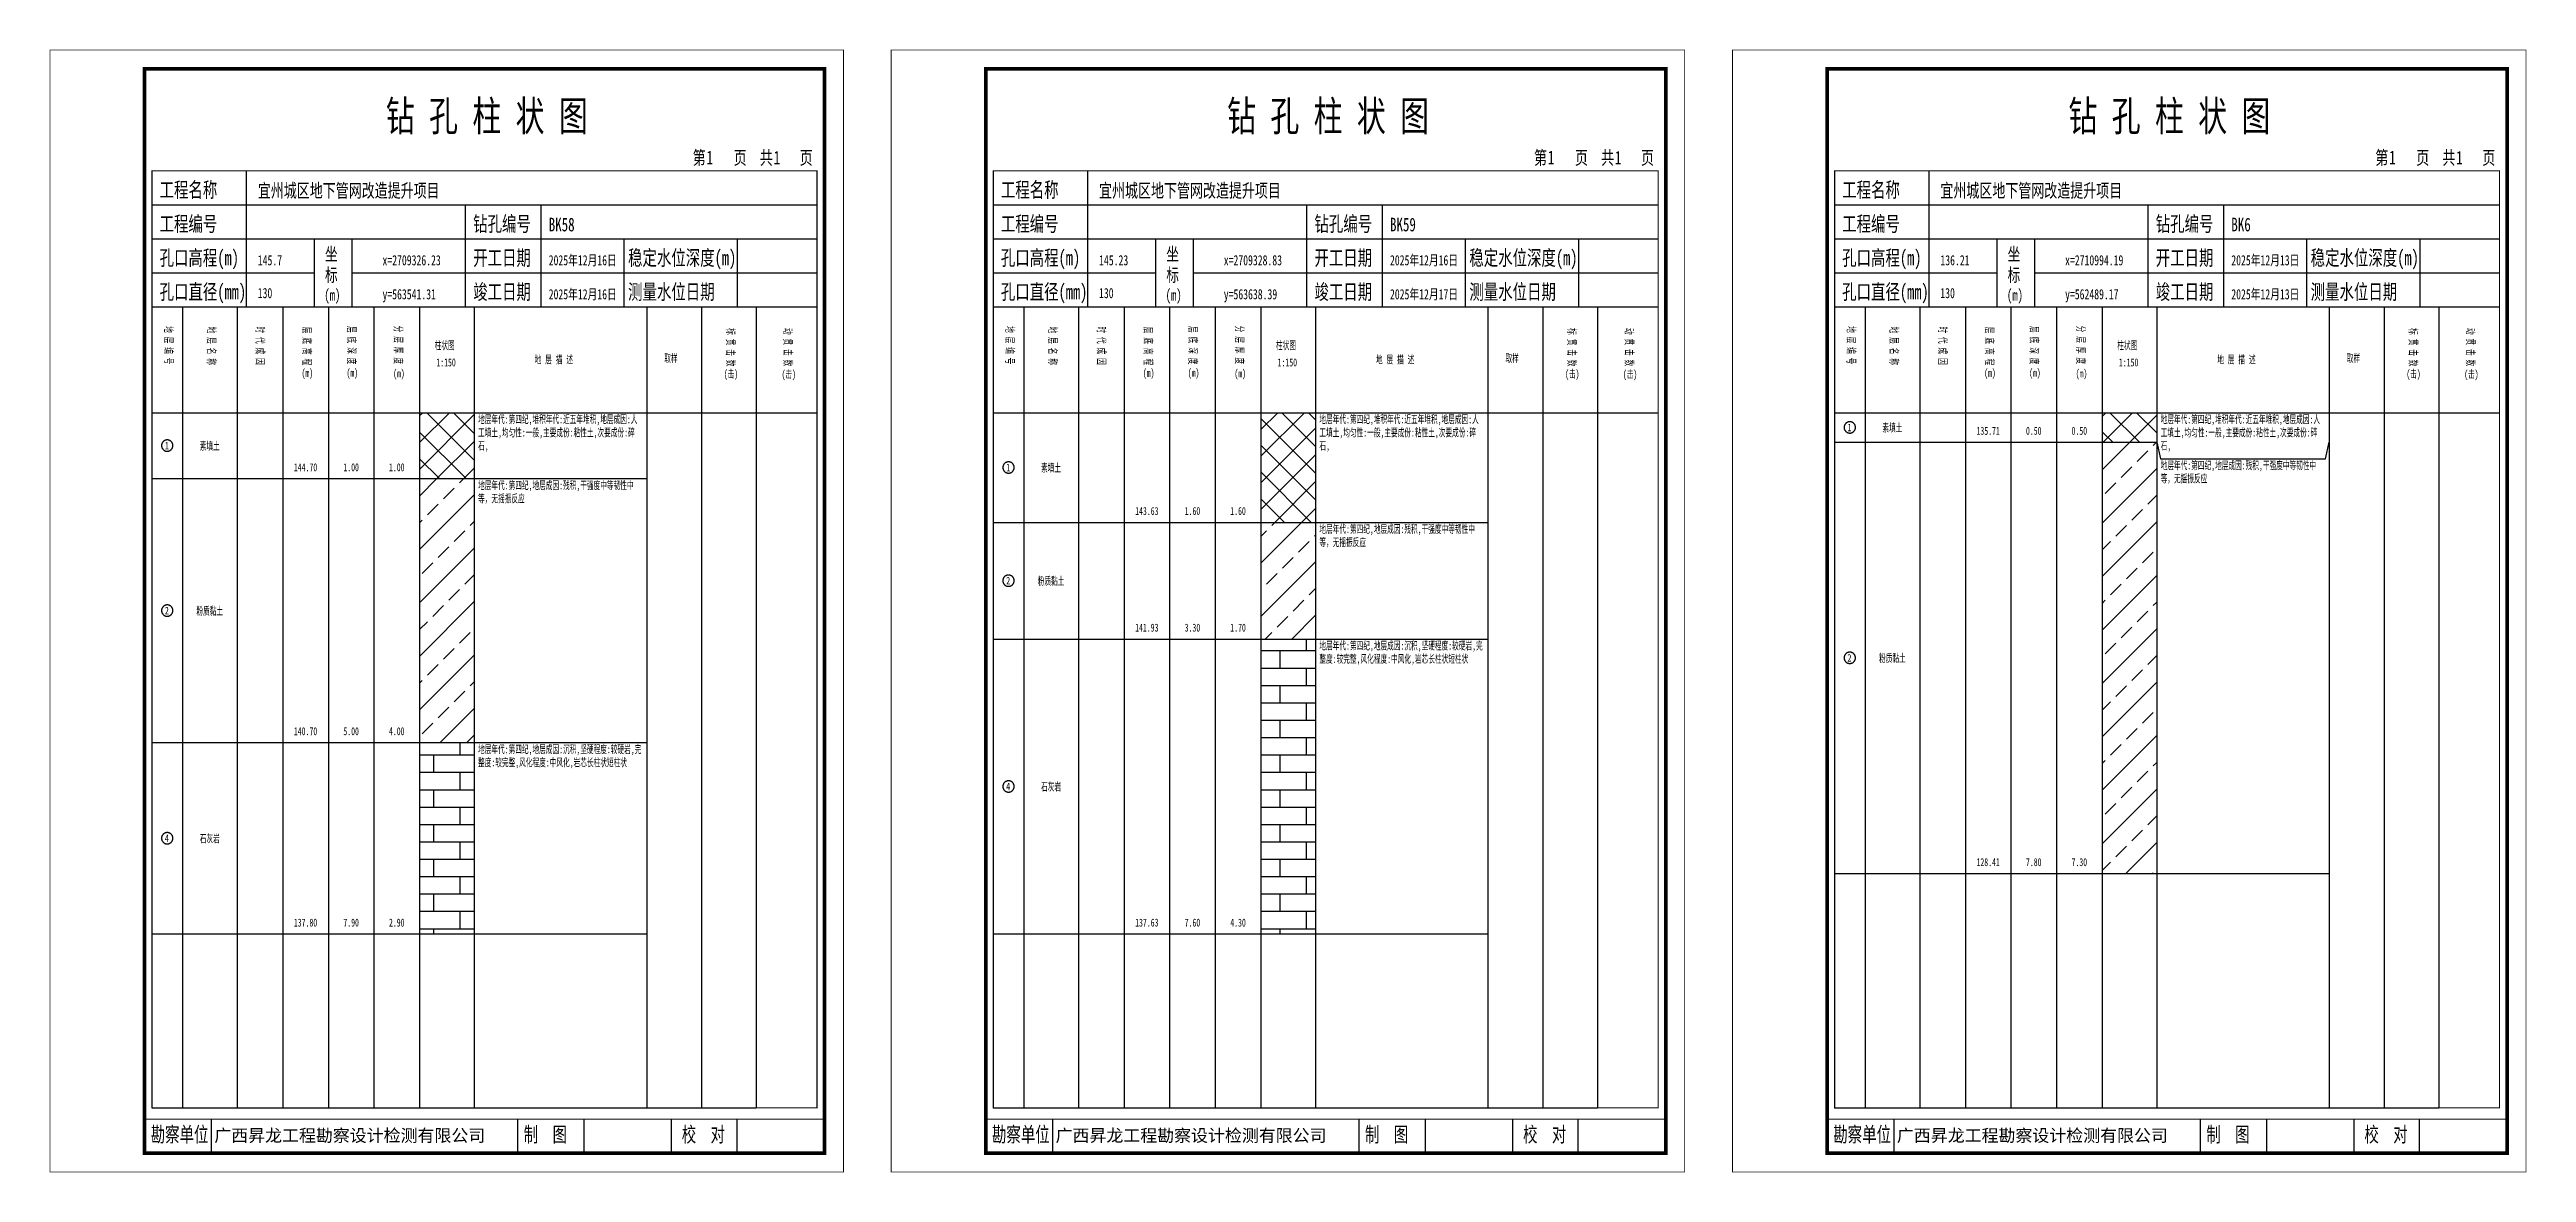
# Model space of a CAD drawing. Header units: millimetres. Extents: x 0 to 2711117, y 0 to 567555.
# Drawn here: x 16033 to 16689, y 0 to 297 of the extents above; entities that cross this region are included whole.
import ezdxf
from ezdxf.enums import TextEntityAlignment as Align

# ---------------------------------------------------------------- set-up
doc = ezdxf.new("R2010")
doc.units = ezdxf.units.MM
doc.layers.add('GICAD_POU_TEXTS', color=7, linetype='Continuous')
doc.layers.add('勘察点图例', color=7, linetype='Continuous')
doc.styles.add('HEAD_FONT', font='simfang.ttf', dxfattribs={"width": 0.6})
doc.styles.add('HEAD_FONT2', font='simfang.ttf', dxfattribs={"width": 0.6})
doc.styles.add('HT', font='simhei.ttf')
doc.styles.add('LZ_FONT', font='simfang.ttf', dxfattribs={"width": 0.7, "height": 8})
doc.styles.add('成果图图块', font='simfang.ttf', dxfattribs={"height": 2.5})
doc.styles.add('成果图表体', font='simfang.ttf', dxfattribs={"width": 0.6, "height": 2.1})
pattern_1 = [(45, (0, 0), (-3.5355339, 3.5355339), []), (135, (0, 0), (-3.5355339, -3.5355339), [])]
pattern_2 = [(45, (0, 0), (-7.071068, 7.071068), []), (45, (7.071, 0), (-7.071068, 7.071068), [4, -2])]
pattern_3 = [(0, (0, 0), (0, 4.6), []), (90, (0, 0), (-7, 4.6), [4.6, -4.6])]

# ---------------------------------------------------------------- blocks, each defined once
blk = doc.blocks.new('BK58')
for p, q in [((52, 229), (52, 265)), ((27, 256), (203, 256)), ((110, 229), (110, 256)), ((130, 229), (130, 256)), ((27, 247), (203, 247)), ((70, 229), (70, 247)), ((80, 229), (80, 247)), ((152, 229), (152, 247)), ((182, 229), (182, 247)), ((27, 238), (70, 238)), ((80, 238), (203, 238)), ((27, 229), (35.05, 229)), ((35.05, 229), (35.05, 17)), ((35.05, 229), (49.53, 229)), ((49.53, 229), (49.53, 17)), ((49.53, 229), (61.6, 229)), ((61.6, 229), (61.6, 17)), ((61.6, 229), (73.68, 229)), ((73.68, 229), (73.68, 17)), ((73.68, 229), (85.75, 229)), ((85.75, 229), (85.75, 17)), ((85.75, 229), (97.82, 229)), ((97.82, 229), (97.82, 17)), ((97.82, 229), (112.3, 229)), ((112.3, 229), (112.3, 17)), ((112.3, 229), (157.93, 229)), ((157.93, 229), (157.93, 17)), ((157.93, 229), (172.42, 229)), ((172.42, 229), (172.42, 17)), ((172.42, 229), (186.9, 229)), ((186.9, 229), (186.9, 17)), ((186.9, 229), (203, 229)), ((27, 201), (203, 201)), ((27, 17), (35.05, 17)), ((35.05, 17), (49.53, 17)), ((42.74, 4.95), (42.74, 13.95)), ((42.74, 4.95), (42.74, 13.95)), ((49.53, 17), (61.6, 17)), ((61.6, 17), (73.68, 17)), ((73.68, 17), (85.75, 17)), ((85.75, 17), (97.82, 17)), ((97.82, 17), (112.3, 17)), ((112.3, 17), (157.93, 17)), ((123.83, 4.95), (123.83, 13.95)), ((141.38, 4.95), (141.38, 13.95)), ((157.93, 17), (172.42, 17)), ((164.48, 4.95), (164.48, 13.95)), ((172.42, 17), (186.9, 17)), ((181.84, 4.95), (181.84, 13.95)), ((181.84, 4.95), (181.84, 13.95))]:
    blk.add_line(p, q)
for points, const_width in [([(0, 0), (210, 0), (210, 297), (0, 297)], 0.25), ([(25, 5), (205, 5), (205, 292), (25, 292)], 1), ([(27, 265), (203, 265), (203, 17), (27, 17)], 0.3)]:
    blk.add_lwpolyline(points, close=True, dxfattribs=dict(const_width=const_width))
at = {"const_width": 0.3}
for points in [[(27, 229), (203, 229)], [(25, 14), (205, 14)]]:
    blk.add_lwpolyline(points, dxfattribs=at)
at = {"style": 'LZ_FONT', "width": 0.7}
for s, height, p in [('钻 孔 柱 状 图', 8, (88.9, 275.54)), ('第', 3.6, (170.12, 266.7)), ('1', 3.6, (173.78, 266.75)), ('页', 3.6, (180.96, 266.7)), ('共', 3.6, (187.88, 266.7)), ('1', 3.6, (191.54, 266.7)), ('页', 3.6, (198.44, 266.7)), ('工程名称', 4, (29, 258)), ('宜州城区地下管网改造提升项目', 3.6, (55, 258)), ('工程编号', 4, (29, 249)), ('钻孔编号', 4, (112, 249)), ('BK58', 3.6, (132, 249)), ('孔口高程(m)', 4, (29, 240)), ('145.7', 2.7, (55, 240)), ('坐', 3.5, (72.79, 241.24)), ('x=2709326.23', 2.7, (88, 240)), ('开工日期', 4, (112, 240)), ('2025年12月16日', 2.7, (132, 240)), ('稳定水位深度(m)', 4, (153, 240)), ('标', 3.5, (72.79, 235.7)), ('孔口直径(mm)', 4, (29, 231)), ('130', 2.7, (54.98, 231.31)), ('(m) ', 3, (72.59, 230.65)), ('y=563541.31', 2.7, (88, 231)), ('竣工日期', 4, (112, 231)), ('2025年12月16日', 2.7, (132, 231)), ('测量水位日期', 4, (153, 231)), ('勘察单位', 4, (26.65, 7.95)), ('制  图', 4, (125.4, 7.95)), ('校  对', 4, (167.22, 7.95))]:
    blk.add_text(s, height=height, dxfattribs=at).set_placement(p)
at = {"style": 'HT'}
blk.add_text('广西昇龙工程勘察设计检测有限公司', height=3.2865, dxfattribs=at).set_placement((43.48, 8.02))
at = {"char_height": 2.1, "width": 22.806, "attachment_point": 1, "rotation": 270, "style": 'HEAD_FONT'}
for s, insert in [('地 层 编 号', (32.46, 223.92)), ('地 层 名 称', (43.79, 223.76)), ('时 代 成 因', (56.67, 223.83)), ('层 底 高 程', (69.07, 223.71)), ('层 底 深 度', (80.9, 223.91)), ('分 层 厚 度', (93.26, 224.01)), ('标 贯 击 数', (181.21, 223.37)), ('动 贯 击 数', (196.38, 223.43))]:
    blk.add_mtext(s, dxfattribs=dict(at, insert=insert))
at = {"char_height": 2.1, "attachment_point": 1}
for s, insert, width, style in [('柱状图', (101.82, 219.87), 7.855, 'HEAD_FONT2'), ('地 层 描 述', (128.29, 216.11), 22.0781, 'HEAD_FONT2'), ('取样', (162.58, 216.44), 7.855, 'HEAD_FONT2'), ('(m)', (66.58, 212.56), 4.7944, 'HEAD_FONT'), ('(m)', (78.47, 212.61), 4.7944, 'HEAD_FONT'), ('(m)', (90.81, 212.43), 4.7944, 'HEAD_FONT'), ('1:150', (102.26, 215.36), 6.9223, 'HEAD_FONT2'), ('(击)', (178.33, 212.31), 7.855, 'HEAD_FONT2'), ('(击)', (193.64, 212.22), 7.855, 'HEAD_FONT2')]:
    blk.add_mtext(s, dxfattribs=dict(at, insert=insert, width=width, style=style))
blk = doc.blocks.new('BK58_0')
at = {"color": 7}
blk.add_polyline3d([(-1.5, 0.02, 0), (-1.5, -0.06, 0), (-1.49, -0.13, 0), (-1.48, -0.2, 0), (-1.47, -0.28, 0), (-1.46, -0.35, 0), (-1.44, -0.42, 0), (-1.41, -0.49, 0), (-1.39, -0.56, 0), (-1.36, -0.63, 0), (-1.32, -0.69, 0), (-1.29, -0.76, 0), (-1.25, -0.82, 0), (-1.2, -0.88, 0), (-1.16, -0.94, 0), (-1.11, -0.99, 0), (-1.06, -1.04, 0), (-1.01, -1.1, 0), (-0.95, -1.14, 0), (-0.89, -1.19, 0), (-0.83, -1.23, 0), (-0.77, -1.27, 0), (-0.71, -1.31, 0), (-0.64, -1.34, 0), (-0.57, -1.37, 0), (-0.51, -1.4, 0), (-0.44, -1.42, 0), (-0.36, -1.44, 0), (-0.29, -1.46, 0), (-0.22, -1.47, 0), (-0.15, -1.48, 0), (-0.07, -1.48, 0), (0, -1.48, 0), (0.07, -1.48, 0), (0.15, -1.48, 0), (0.22, -1.47, 0), (0.29, -1.46, 0), (0.36, -1.44, 0), (0.44, -1.42, 0), (0.51, -1.4, 0), (0.57, -1.37, 0), (0.64, -1.34, 0), (0.71, -1.31, 0), (0.77, -1.27, 0), (0.83, -1.23, 0), (0.89, -1.19, 0), (0.95, -1.14, 0), (1.01, -1.1, 0), (1.06, -1.04, 0), (1.11, -0.99, 0), (1.16, -0.94, 0), (1.2, -0.88, 0), (1.25, -0.82, 0), (1.29, -0.76, 0), (1.32, -0.69, 0), (1.36, -0.63, 0), (1.39, -0.56, 0), (1.41, -0.49, 0), (1.44, -0.42, 0), (1.46, -0.35, 0), (1.47, -0.28, 0), (1.48, -0.2, 0), (1.49, -0.13, 0), (1.5, -0.06, 0), (1.5, 0.02, 0), (1.5, 0.09, 0), (1.49, 0.16, 0), (1.48, 0.24, 0), (1.47, 0.31, 0), (1.46, 0.38, 0), (1.44, 0.45, 0), (1.41, 0.52, 0), (1.39, 0.59, 0), (1.36, 0.66, 0), (1.32, 0.72, 0), (1.29, 0.79, 0), (1.25, 0.85, 0), (1.2, 0.91, 0), (1.16, 0.97, 0), (1.11, 1.02, 0), (1.06, 1.08, 0), (1.01, 1.13, 0), (0.95, 1.18, 0), (0.89, 1.22, 0), (0.83, 1.26, 0), (0.77, 1.3, 0), (0.71, 1.34, 0), (0.64, 1.37, 0), (0.57, 1.4, 0), (0.51, 1.43, 0), (0.44, 1.45, 0), (0.36, 1.47, 0), (0.29, 1.49, 0), (0.22, 1.5, 0), (0.15, 1.51, 0), (0.07, 1.51, 0), (0, 1.52, 0), (-0.07, 1.51, 0), (-0.15, 1.51, 0), (-0.22, 1.5, 0), (-0.29, 1.49, 0), (-0.36, 1.47, 0), (-0.44, 1.45, 0), (-0.51, 1.43, 0), (-0.57, 1.4, 0), (-0.64, 1.37, 0), (-0.71, 1.34, 0), (-0.77, 1.3, 0), (-0.83, 1.26, 0), (-0.89, 1.22, 0), (-0.95, 1.18, 0), (-1.01, 1.13, 0), (-1.06, 1.08, 0), (-1.11, 1.02, 0), (-1.16, 0.97, 0), (-1.2, 0.91, 0), (-1.25, 0.85, 0), (-1.29, 0.79, 0), (-1.32, 0.72, 0), (-1.36, 0.66, 0), (-1.39, 0.59, 0), (-1.41, 0.52, 0), (-1.44, 0.45, 0), (-1.46, 0.38, 0), (-1.47, 0.31, 0), (-1.48, 0.24, 0), (-1.49, 0.16, 0), (-1.5, 0.09, 0), (-1.5, 0.02, 0)], dxfattribs=at)
at = {"layer": 'GICAD_POU_TEXTS', "color": 7, "style": '成果图图块', "width": 0.7}
blk.add_text('1', height=2, dxfattribs=at).set_placement((-0.09, -0.99), align=Align.CENTER)
blk = doc.blocks.new('BK58_1')
at = {"color": 7}
blk.add_polyline3d([(-1.5, 0.02, 0), (-1.5, -0.06, 0), (-1.49, -0.13, 0), (-1.48, -0.2, 0), (-1.47, -0.28, 0), (-1.46, -0.35, 0), (-1.44, -0.42, 0), (-1.41, -0.49, 0), (-1.39, -0.56, 0), (-1.36, -0.63, 0), (-1.32, -0.69, 0), (-1.29, -0.76, 0), (-1.25, -0.82, 0), (-1.2, -0.88, 0), (-1.16, -0.94, 0), (-1.11, -0.99, 0), (-1.06, -1.04, 0), (-1.01, -1.1, 0), (-0.95, -1.14, 0), (-0.89, -1.19, 0), (-0.83, -1.23, 0), (-0.77, -1.27, 0), (-0.71, -1.31, 0), (-0.64, -1.34, 0), (-0.57, -1.37, 0), (-0.51, -1.4, 0), (-0.44, -1.42, 0), (-0.36, -1.44, 0), (-0.29, -1.46, 0), (-0.22, -1.47, 0), (-0.15, -1.48, 0), (-0.07, -1.48, 0), (0, -1.48, 0), (0.07, -1.48, 0), (0.15, -1.48, 0), (0.22, -1.47, 0), (0.29, -1.46, 0), (0.36, -1.44, 0), (0.44, -1.42, 0), (0.51, -1.4, 0), (0.57, -1.37, 0), (0.64, -1.34, 0), (0.71, -1.31, 0), (0.77, -1.27, 0), (0.83, -1.23, 0), (0.89, -1.19, 0), (0.95, -1.14, 0), (1.01, -1.1, 0), (1.06, -1.04, 0), (1.11, -0.99, 0), (1.16, -0.94, 0), (1.2, -0.88, 0), (1.25, -0.82, 0), (1.29, -0.76, 0), (1.32, -0.69, 0), (1.36, -0.63, 0), (1.39, -0.56, 0), (1.41, -0.49, 0), (1.44, -0.42, 0), (1.46, -0.35, 0), (1.47, -0.28, 0), (1.48, -0.2, 0), (1.49, -0.13, 0), (1.5, -0.06, 0), (1.5, 0.02, 0), (1.5, 0.09, 0), (1.49, 0.16, 0), (1.48, 0.24, 0), (1.47, 0.31, 0), (1.46, 0.38, 0), (1.44, 0.45, 0), (1.41, 0.52, 0), (1.39, 0.59, 0), (1.36, 0.66, 0), (1.32, 0.72, 0), (1.29, 0.79, 0), (1.25, 0.85, 0), (1.2, 0.91, 0), (1.16, 0.97, 0), (1.11, 1.02, 0), (1.06, 1.08, 0), (1.01, 1.13, 0), (0.95, 1.18, 0), (0.89, 1.22, 0), (0.83, 1.26, 0), (0.77, 1.3, 0), (0.71, 1.34, 0), (0.64, 1.37, 0), (0.57, 1.4, 0), (0.51, 1.43, 0), (0.44, 1.45, 0), (0.36, 1.47, 0), (0.29, 1.49, 0), (0.22, 1.5, 0), (0.15, 1.51, 0), (0.07, 1.51, 0), (0, 1.52, 0), (-0.07, 1.51, 0), (-0.15, 1.51, 0), (-0.22, 1.5, 0), (-0.29, 1.49, 0), (-0.36, 1.47, 0), (-0.44, 1.45, 0), (-0.51, 1.43, 0), (-0.57, 1.4, 0), (-0.64, 1.37, 0), (-0.71, 1.34, 0), (-0.77, 1.3, 0), (-0.83, 1.26, 0), (-0.89, 1.22, 0), (-0.95, 1.18, 0), (-1.01, 1.13, 0), (-1.06, 1.08, 0), (-1.11, 1.02, 0), (-1.16, 0.97, 0), (-1.2, 0.91, 0), (-1.25, 0.85, 0), (-1.29, 0.79, 0), (-1.32, 0.72, 0), (-1.36, 0.66, 0), (-1.39, 0.59, 0), (-1.41, 0.52, 0), (-1.44, 0.45, 0), (-1.46, 0.38, 0), (-1.47, 0.31, 0), (-1.48, 0.24, 0), (-1.49, 0.16, 0), (-1.5, 0.09, 0), (-1.5, 0.02, 0)], dxfattribs=at)
at = {"layer": 'GICAD_POU_TEXTS', "color": 7, "style": '成果图图块', "width": 0.7}
blk.add_text('2', height=2, dxfattribs=at).set_placement((-0.09, -0.99), align=Align.CENTER)
blk = doc.blocks.new('BK58_2')
at = {"color": 7}
blk.add_polyline3d([(-1.5, 0.02, 0), (-1.5, -0.06, 0), (-1.49, -0.13, 0), (-1.48, -0.2, 0), (-1.47, -0.28, 0), (-1.46, -0.35, 0), (-1.44, -0.42, 0), (-1.41, -0.49, 0), (-1.39, -0.56, 0), (-1.36, -0.63, 0), (-1.32, -0.69, 0), (-1.29, -0.76, 0), (-1.25, -0.82, 0), (-1.2, -0.88, 0), (-1.16, -0.94, 0), (-1.11, -0.99, 0), (-1.06, -1.04, 0), (-1.01, -1.1, 0), (-0.95, -1.14, 0), (-0.89, -1.19, 0), (-0.83, -1.23, 0), (-0.77, -1.27, 0), (-0.71, -1.31, 0), (-0.64, -1.34, 0), (-0.57, -1.37, 0), (-0.51, -1.4, 0), (-0.44, -1.42, 0), (-0.36, -1.44, 0), (-0.29, -1.46, 0), (-0.22, -1.47, 0), (-0.15, -1.48, 0), (-0.07, -1.48, 0), (0, -1.48, 0), (0.07, -1.48, 0), (0.15, -1.48, 0), (0.22, -1.47, 0), (0.29, -1.46, 0), (0.36, -1.44, 0), (0.44, -1.42, 0), (0.51, -1.4, 0), (0.57, -1.37, 0), (0.64, -1.34, 0), (0.71, -1.31, 0), (0.77, -1.27, 0), (0.83, -1.23, 0), (0.89, -1.19, 0), (0.95, -1.14, 0), (1.01, -1.1, 0), (1.06, -1.04, 0), (1.11, -0.99, 0), (1.16, -0.94, 0), (1.2, -0.88, 0), (1.25, -0.82, 0), (1.29, -0.76, 0), (1.32, -0.69, 0), (1.36, -0.63, 0), (1.39, -0.56, 0), (1.41, -0.49, 0), (1.44, -0.42, 0), (1.46, -0.35, 0), (1.47, -0.28, 0), (1.48, -0.2, 0), (1.49, -0.13, 0), (1.5, -0.06, 0), (1.5, 0.02, 0), (1.5, 0.09, 0), (1.49, 0.16, 0), (1.48, 0.24, 0), (1.47, 0.31, 0), (1.46, 0.38, 0), (1.44, 0.45, 0), (1.41, 0.52, 0), (1.39, 0.59, 0), (1.36, 0.66, 0), (1.32, 0.72, 0), (1.29, 0.79, 0), (1.25, 0.85, 0), (1.2, 0.91, 0), (1.16, 0.97, 0), (1.11, 1.02, 0), (1.06, 1.08, 0), (1.01, 1.13, 0), (0.95, 1.18, 0), (0.89, 1.22, 0), (0.83, 1.26, 0), (0.77, 1.3, 0), (0.71, 1.34, 0), (0.64, 1.37, 0), (0.57, 1.4, 0), (0.51, 1.43, 0), (0.44, 1.45, 0), (0.36, 1.47, 0), (0.29, 1.49, 0), (0.22, 1.5, 0), (0.15, 1.51, 0), (0.07, 1.51, 0), (0, 1.52, 0), (-0.07, 1.51, 0), (-0.15, 1.51, 0), (-0.22, 1.5, 0), (-0.29, 1.49, 0), (-0.36, 1.47, 0), (-0.44, 1.45, 0), (-0.51, 1.43, 0), (-0.57, 1.4, 0), (-0.64, 1.37, 0), (-0.71, 1.34, 0), (-0.77, 1.3, 0), (-0.83, 1.26, 0), (-0.89, 1.22, 0), (-0.95, 1.18, 0), (-1.01, 1.13, 0), (-1.06, 1.08, 0), (-1.11, 1.02, 0), (-1.16, 0.97, 0), (-1.2, 0.91, 0), (-1.25, 0.85, 0), (-1.29, 0.79, 0), (-1.32, 0.72, 0), (-1.36, 0.66, 0), (-1.39, 0.59, 0), (-1.41, 0.52, 0), (-1.44, 0.45, 0), (-1.46, 0.38, 0), (-1.47, 0.31, 0), (-1.48, 0.24, 0), (-1.49, 0.16, 0), (-1.5, 0.09, 0), (-1.5, 0.02, 0)], dxfattribs=at)
at = {"layer": 'GICAD_POU_TEXTS', "color": 7, "style": '成果图图块', "width": 0.7}
blk.add_text('4', height=2, dxfattribs=at).set_placement((-0.09, -0.99), align=Align.CENTER)
blk = doc.blocks.new('BK59')
for p, q in [((52, 229), (52, 265)), ((27, 256), (203, 256)), ((110, 229), (110, 256)), ((130, 229), (130, 256)), ((27, 247), (203, 247)), ((70, 229), (70, 247)), ((80, 229), (80, 247)), ((152, 229), (152, 247)), ((182, 229), (182, 247)), ((27, 238), (70, 238)), ((80, 238), (203, 238)), ((27, 229), (35.05, 229)), ((35.05, 229), (35.05, 17)), ((35.05, 229), (49.53, 229)), ((49.53, 229), (49.53, 17)), ((49.53, 229), (61.6, 229)), ((61.6, 229), (61.6, 17)), ((61.6, 229), (73.68, 229)), ((73.68, 229), (73.68, 17)), ((73.68, 229), (85.75, 229)), ((85.75, 229), (85.75, 17)), ((85.75, 229), (97.82, 229)), ((97.82, 229), (97.82, 17)), ((97.82, 229), (112.3, 229)), ((112.3, 229), (112.3, 17)), ((112.3, 229), (157.93, 229)), ((157.93, 229), (157.93, 17)), ((157.93, 229), (172.42, 229)), ((172.42, 229), (172.42, 17)), ((172.42, 229), (186.9, 229)), ((186.9, 229), (186.9, 17)), ((186.9, 229), (203, 229)), ((27, 201), (203, 201)), ((27, 17), (35.05, 17)), ((35.05, 17), (49.53, 17)), ((42.74, 4.95), (42.74, 13.95)), ((42.74, 4.95), (42.74, 13.95)), ((49.53, 17), (61.6, 17)), ((61.6, 17), (73.68, 17)), ((73.68, 17), (85.75, 17)), ((85.75, 17), (97.82, 17)), ((97.82, 17), (112.3, 17)), ((112.3, 17), (157.93, 17)), ((123.83, 4.95), (123.83, 13.95)), ((141.38, 4.95), (141.38, 13.95)), ((157.93, 17), (172.42, 17)), ((164.48, 4.95), (164.48, 13.95)), ((172.42, 17), (186.9, 17)), ((181.84, 4.95), (181.84, 13.95)), ((181.84, 4.95), (181.84, 13.95))]:
    blk.add_line(p, q)
for points, const_width in [([(0, 0), (210, 0), (210, 297), (0, 297)], 0.25), ([(25, 5), (205, 5), (205, 292), (25, 292)], 1), ([(27, 265), (203, 265), (203, 17), (27, 17)], 0.3)]:
    blk.add_lwpolyline(points, close=True, dxfattribs=dict(const_width=const_width))
at = {"const_width": 0.3}
for points in [[(27, 229), (203, 229)], [(25, 14), (205, 14)]]:
    blk.add_lwpolyline(points, dxfattribs=at)
at = {"style": 'LZ_FONT', "width": 0.7}
for s, height, p in [('钻 孔 柱 状 图', 8, (88.9, 275.54)), ('第', 3.6, (170.12, 266.7)), ('1', 3.6, (173.78, 266.75)), ('页', 3.6, (180.96, 266.7)), ('共', 3.6, (187.88, 266.7)), ('1', 3.6, (191.54, 266.7)), ('页', 3.6, (198.44, 266.7)), ('工程名称', 4, (29, 258)), ('宜州城区地下管网改造提升项目', 3.6, (55, 258)), ('工程编号', 4, (29, 249)), ('钻孔编号', 4, (112, 249)), ('BK59', 3.6, (132, 249)), ('孔口高程(m)', 4, (29, 240)), ('145.23', 2.7, (55, 240)), ('坐', 3.5, (72.79, 241.24)), ('x=2709328.83', 2.7, (88, 240)), ('开工日期', 4, (112, 240)), ('2025年12月16日', 2.7, (132, 240)), ('稳定水位深度(m)', 4, (153, 240)), ('标', 3.5, (72.79, 235.7)), ('孔口直径(mm)', 4, (29, 231)), ('130', 2.7, (54.98, 231.31)), ('(m) ', 3, (72.59, 230.65)), ('y=563638.39', 2.7, (88, 231)), ('竣工日期', 4, (112, 231)), ('2025年12月17日', 2.7, (132, 231)), ('测量水位日期', 4, (153, 231)), ('勘察单位', 4, (26.65, 7.95)), ('制  图', 4, (125.4, 7.95)), ('校  对', 4, (167.22, 7.95))]:
    blk.add_text(s, height=height, dxfattribs=at).set_placement(p)
at = {"style": 'HT'}
blk.add_text('广西昇龙工程勘察设计检测有限公司', height=3.2865, dxfattribs=at).set_placement((43.48, 8.02))
at = {"char_height": 2.1, "width": 22.806, "attachment_point": 1, "rotation": 270, "style": 'HEAD_FONT'}
for s, insert in [('地 层 编 号', (32.46, 223.92)), ('地 层 名 称', (43.79, 223.76)), ('时 代 成 因', (56.67, 223.83)), ('层 底 高 程', (69.07, 223.71)), ('层 底 深 度', (80.9, 223.91)), ('分 层 厚 度', (93.26, 224.01)), ('标 贯 击 数', (181.21, 223.37)), ('动 贯 击 数', (196.38, 223.43))]:
    blk.add_mtext(s, dxfattribs=dict(at, insert=insert))
at = {"char_height": 2.1, "attachment_point": 1}
for s, insert, width, style in [('柱状图', (101.82, 219.87), 7.855, 'HEAD_FONT2'), ('地 层 描 述', (128.29, 216.11), 22.0781, 'HEAD_FONT2'), ('取样', (162.58, 216.44), 7.855, 'HEAD_FONT2'), ('(m)', (66.58, 212.56), 4.7944, 'HEAD_FONT'), ('(m)', (78.47, 212.61), 4.7944, 'HEAD_FONT'), ('(m)', (90.81, 212.43), 4.7944, 'HEAD_FONT'), ('1:150', (102.26, 215.36), 6.9223, 'HEAD_FONT2'), ('(击)', (178.33, 212.31), 7.855, 'HEAD_FONT2'), ('(击)', (193.64, 212.22), 7.855, 'HEAD_FONT2')]:
    blk.add_mtext(s, dxfattribs=dict(at, insert=insert, width=width, style=style))
blk = doc.blocks.new('BK59_0')
at = {"color": 7}
blk.add_polyline3d([(-1.5, 0.02, 0), (-1.5, -0.06, 0), (-1.49, -0.13, 0), (-1.48, -0.2, 0), (-1.47, -0.28, 0), (-1.46, -0.35, 0), (-1.44, -0.42, 0), (-1.41, -0.49, 0), (-1.39, -0.56, 0), (-1.36, -0.63, 0), (-1.32, -0.69, 0), (-1.29, -0.76, 0), (-1.25, -0.82, 0), (-1.2, -0.88, 0), (-1.16, -0.94, 0), (-1.11, -0.99, 0), (-1.06, -1.04, 0), (-1.01, -1.1, 0), (-0.95, -1.14, 0), (-0.89, -1.19, 0), (-0.83, -1.23, 0), (-0.77, -1.27, 0), (-0.71, -1.31, 0), (-0.64, -1.34, 0), (-0.57, -1.37, 0), (-0.51, -1.4, 0), (-0.44, -1.42, 0), (-0.36, -1.44, 0), (-0.29, -1.46, 0), (-0.22, -1.47, 0), (-0.15, -1.48, 0), (-0.07, -1.48, 0), (0, -1.48, 0), (0.07, -1.48, 0), (0.15, -1.48, 0), (0.22, -1.47, 0), (0.29, -1.46, 0), (0.36, -1.44, 0), (0.44, -1.42, 0), (0.51, -1.4, 0), (0.57, -1.37, 0), (0.64, -1.34, 0), (0.71, -1.31, 0), (0.77, -1.27, 0), (0.83, -1.23, 0), (0.89, -1.19, 0), (0.95, -1.14, 0), (1.01, -1.1, 0), (1.06, -1.04, 0), (1.11, -0.99, 0), (1.16, -0.94, 0), (1.2, -0.88, 0), (1.25, -0.82, 0), (1.29, -0.76, 0), (1.32, -0.69, 0), (1.36, -0.63, 0), (1.39, -0.56, 0), (1.41, -0.49, 0), (1.44, -0.42, 0), (1.46, -0.35, 0), (1.47, -0.28, 0), (1.48, -0.2, 0), (1.49, -0.13, 0), (1.5, -0.06, 0), (1.5, 0.02, 0), (1.5, 0.09, 0), (1.49, 0.16, 0), (1.48, 0.24, 0), (1.47, 0.31, 0), (1.46, 0.38, 0), (1.44, 0.45, 0), (1.41, 0.52, 0), (1.39, 0.59, 0), (1.36, 0.66, 0), (1.32, 0.72, 0), (1.29, 0.79, 0), (1.25, 0.85, 0), (1.2, 0.91, 0), (1.16, 0.97, 0), (1.11, 1.02, 0), (1.06, 1.08, 0), (1.01, 1.13, 0), (0.95, 1.18, 0), (0.89, 1.22, 0), (0.83, 1.26, 0), (0.77, 1.3, 0), (0.71, 1.34, 0), (0.64, 1.37, 0), (0.57, 1.4, 0), (0.51, 1.43, 0), (0.44, 1.45, 0), (0.36, 1.47, 0), (0.29, 1.49, 0), (0.22, 1.5, 0), (0.15, 1.51, 0), (0.07, 1.51, 0), (0, 1.52, 0), (-0.07, 1.51, 0), (-0.15, 1.51, 0), (-0.22, 1.5, 0), (-0.29, 1.49, 0), (-0.36, 1.47, 0), (-0.44, 1.45, 0), (-0.51, 1.43, 0), (-0.57, 1.4, 0), (-0.64, 1.37, 0), (-0.71, 1.34, 0), (-0.77, 1.3, 0), (-0.83, 1.26, 0), (-0.89, 1.22, 0), (-0.95, 1.18, 0), (-1.01, 1.13, 0), (-1.06, 1.08, 0), (-1.11, 1.02, 0), (-1.16, 0.97, 0), (-1.2, 0.91, 0), (-1.25, 0.85, 0), (-1.29, 0.79, 0), (-1.32, 0.72, 0), (-1.36, 0.66, 0), (-1.39, 0.59, 0), (-1.41, 0.52, 0), (-1.44, 0.45, 0), (-1.46, 0.38, 0), (-1.47, 0.31, 0), (-1.48, 0.24, 0), (-1.49, 0.16, 0), (-1.5, 0.09, 0), (-1.5, 0.02, 0)], dxfattribs=at)
at = {"layer": 'GICAD_POU_TEXTS', "color": 7, "style": '成果图图块', "width": 0.7}
blk.add_text('1', height=2, dxfattribs=at).set_placement((-0.09, -0.99), align=Align.CENTER)
blk = doc.blocks.new('BK59_1')
at = {"color": 7}
blk.add_polyline3d([(-1.5, 0.02, 0), (-1.5, -0.06, 0), (-1.49, -0.13, 0), (-1.48, -0.2, 0), (-1.47, -0.28, 0), (-1.46, -0.35, 0), (-1.44, -0.42, 0), (-1.41, -0.49, 0), (-1.39, -0.56, 0), (-1.36, -0.63, 0), (-1.32, -0.69, 0), (-1.29, -0.76, 0), (-1.25, -0.82, 0), (-1.2, -0.88, 0), (-1.16, -0.94, 0), (-1.11, -0.99, 0), (-1.06, -1.04, 0), (-1.01, -1.1, 0), (-0.95, -1.14, 0), (-0.89, -1.19, 0), (-0.83, -1.23, 0), (-0.77, -1.27, 0), (-0.71, -1.31, 0), (-0.64, -1.34, 0), (-0.57, -1.37, 0), (-0.51, -1.4, 0), (-0.44, -1.42, 0), (-0.36, -1.44, 0), (-0.29, -1.46, 0), (-0.22, -1.47, 0), (-0.15, -1.48, 0), (-0.07, -1.48, 0), (0, -1.48, 0), (0.07, -1.48, 0), (0.15, -1.48, 0), (0.22, -1.47, 0), (0.29, -1.46, 0), (0.36, -1.44, 0), (0.44, -1.42, 0), (0.51, -1.4, 0), (0.57, -1.37, 0), (0.64, -1.34, 0), (0.71, -1.31, 0), (0.77, -1.27, 0), (0.83, -1.23, 0), (0.89, -1.19, 0), (0.95, -1.14, 0), (1.01, -1.1, 0), (1.06, -1.04, 0), (1.11, -0.99, 0), (1.16, -0.94, 0), (1.2, -0.88, 0), (1.25, -0.82, 0), (1.29, -0.76, 0), (1.32, -0.69, 0), (1.36, -0.63, 0), (1.39, -0.56, 0), (1.41, -0.49, 0), (1.44, -0.42, 0), (1.46, -0.35, 0), (1.47, -0.28, 0), (1.48, -0.2, 0), (1.49, -0.13, 0), (1.5, -0.06, 0), (1.5, 0.02, 0), (1.5, 0.09, 0), (1.49, 0.16, 0), (1.48, 0.24, 0), (1.47, 0.31, 0), (1.46, 0.38, 0), (1.44, 0.45, 0), (1.41, 0.52, 0), (1.39, 0.59, 0), (1.36, 0.66, 0), (1.32, 0.72, 0), (1.29, 0.79, 0), (1.25, 0.85, 0), (1.2, 0.91, 0), (1.16, 0.97, 0), (1.11, 1.02, 0), (1.06, 1.08, 0), (1.01, 1.13, 0), (0.95, 1.18, 0), (0.89, 1.22, 0), (0.83, 1.26, 0), (0.77, 1.3, 0), (0.71, 1.34, 0), (0.64, 1.37, 0), (0.57, 1.4, 0), (0.51, 1.43, 0), (0.44, 1.45, 0), (0.36, 1.47, 0), (0.29, 1.49, 0), (0.22, 1.5, 0), (0.15, 1.51, 0), (0.07, 1.51, 0), (0, 1.52, 0), (-0.07, 1.51, 0), (-0.15, 1.51, 0), (-0.22, 1.5, 0), (-0.29, 1.49, 0), (-0.36, 1.47, 0), (-0.44, 1.45, 0), (-0.51, 1.43, 0), (-0.57, 1.4, 0), (-0.64, 1.37, 0), (-0.71, 1.34, 0), (-0.77, 1.3, 0), (-0.83, 1.26, 0), (-0.89, 1.22, 0), (-0.95, 1.18, 0), (-1.01, 1.13, 0), (-1.06, 1.08, 0), (-1.11, 1.02, 0), (-1.16, 0.97, 0), (-1.2, 0.91, 0), (-1.25, 0.85, 0), (-1.29, 0.79, 0), (-1.32, 0.72, 0), (-1.36, 0.66, 0), (-1.39, 0.59, 0), (-1.41, 0.52, 0), (-1.44, 0.45, 0), (-1.46, 0.38, 0), (-1.47, 0.31, 0), (-1.48, 0.24, 0), (-1.49, 0.16, 0), (-1.5, 0.09, 0), (-1.5, 0.02, 0)], dxfattribs=at)
at = {"layer": 'GICAD_POU_TEXTS', "color": 7, "style": '成果图图块', "width": 0.7}
blk.add_text('2', height=2, dxfattribs=at).set_placement((-0.09, -0.99), align=Align.CENTER)
blk = doc.blocks.new('BK59_2')
at = {"color": 7}
blk.add_polyline3d([(-1.5, 0.02, 0), (-1.5, -0.06, 0), (-1.49, -0.13, 0), (-1.48, -0.2, 0), (-1.47, -0.28, 0), (-1.46, -0.35, 0), (-1.44, -0.42, 0), (-1.41, -0.49, 0), (-1.39, -0.56, 0), (-1.36, -0.63, 0), (-1.32, -0.69, 0), (-1.29, -0.76, 0), (-1.25, -0.82, 0), (-1.2, -0.88, 0), (-1.16, -0.94, 0), (-1.11, -0.99, 0), (-1.06, -1.04, 0), (-1.01, -1.1, 0), (-0.95, -1.14, 0), (-0.89, -1.19, 0), (-0.83, -1.23, 0), (-0.77, -1.27, 0), (-0.71, -1.31, 0), (-0.64, -1.34, 0), (-0.57, -1.37, 0), (-0.51, -1.4, 0), (-0.44, -1.42, 0), (-0.36, -1.44, 0), (-0.29, -1.46, 0), (-0.22, -1.47, 0), (-0.15, -1.48, 0), (-0.07, -1.48, 0), (0, -1.48, 0), (0.07, -1.48, 0), (0.15, -1.48, 0), (0.22, -1.47, 0), (0.29, -1.46, 0), (0.36, -1.44, 0), (0.44, -1.42, 0), (0.51, -1.4, 0), (0.57, -1.37, 0), (0.64, -1.34, 0), (0.71, -1.31, 0), (0.77, -1.27, 0), (0.83, -1.23, 0), (0.89, -1.19, 0), (0.95, -1.14, 0), (1.01, -1.1, 0), (1.06, -1.04, 0), (1.11, -0.99, 0), (1.16, -0.94, 0), (1.2, -0.88, 0), (1.25, -0.82, 0), (1.29, -0.76, 0), (1.32, -0.69, 0), (1.36, -0.63, 0), (1.39, -0.56, 0), (1.41, -0.49, 0), (1.44, -0.42, 0), (1.46, -0.35, 0), (1.47, -0.28, 0), (1.48, -0.2, 0), (1.49, -0.13, 0), (1.5, -0.06, 0), (1.5, 0.02, 0), (1.5, 0.09, 0), (1.49, 0.16, 0), (1.48, 0.24, 0), (1.47, 0.31, 0), (1.46, 0.38, 0), (1.44, 0.45, 0), (1.41, 0.52, 0), (1.39, 0.59, 0), (1.36, 0.66, 0), (1.32, 0.72, 0), (1.29, 0.79, 0), (1.25, 0.85, 0), (1.2, 0.91, 0), (1.16, 0.97, 0), (1.11, 1.02, 0), (1.06, 1.08, 0), (1.01, 1.13, 0), (0.95, 1.18, 0), (0.89, 1.22, 0), (0.83, 1.26, 0), (0.77, 1.3, 0), (0.71, 1.34, 0), (0.64, 1.37, 0), (0.57, 1.4, 0), (0.51, 1.43, 0), (0.44, 1.45, 0), (0.36, 1.47, 0), (0.29, 1.49, 0), (0.22, 1.5, 0), (0.15, 1.51, 0), (0.07, 1.51, 0), (0, 1.52, 0), (-0.07, 1.51, 0), (-0.15, 1.51, 0), (-0.22, 1.5, 0), (-0.29, 1.49, 0), (-0.36, 1.47, 0), (-0.44, 1.45, 0), (-0.51, 1.43, 0), (-0.57, 1.4, 0), (-0.64, 1.37, 0), (-0.71, 1.34, 0), (-0.77, 1.3, 0), (-0.83, 1.26, 0), (-0.89, 1.22, 0), (-0.95, 1.18, 0), (-1.01, 1.13, 0), (-1.06, 1.08, 0), (-1.11, 1.02, 0), (-1.16, 0.97, 0), (-1.2, 0.91, 0), (-1.25, 0.85, 0), (-1.29, 0.79, 0), (-1.32, 0.72, 0), (-1.36, 0.66, 0), (-1.39, 0.59, 0), (-1.41, 0.52, 0), (-1.44, 0.45, 0), (-1.46, 0.38, 0), (-1.47, 0.31, 0), (-1.48, 0.24, 0), (-1.49, 0.16, 0), (-1.5, 0.09, 0), (-1.5, 0.02, 0)], dxfattribs=at)
at = {"layer": 'GICAD_POU_TEXTS', "color": 7, "style": '成果图图块', "width": 0.7}
blk.add_text('4', height=2, dxfattribs=at).set_placement((-0.09, -0.99), align=Align.CENTER)
blk = doc.blocks.new('BK6')
for p, q in [((52, 229), (52, 265)), ((27, 256), (203, 256)), ((110, 229), (110, 256)), ((130, 229), (130, 256)), ((27, 247), (203, 247)), ((70, 229), (70, 247)), ((80, 229), (80, 247)), ((152, 229), (152, 247)), ((182, 229), (182, 247)), ((27, 238), (70, 238)), ((80, 238), (203, 238)), ((27, 229), (35.05, 229)), ((35.05, 229), (35.05, 17)), ((35.05, 229), (49.53, 229)), ((49.53, 229), (49.53, 17)), ((49.53, 229), (61.6, 229)), ((61.6, 229), (61.6, 17)), ((61.6, 229), (73.68, 229)), ((73.68, 229), (73.68, 17)), ((73.68, 229), (85.75, 229)), ((85.75, 229), (85.75, 17)), ((85.75, 229), (97.82, 229)), ((97.82, 229), (97.82, 17)), ((97.82, 229), (112.3, 229)), ((112.3, 229), (112.3, 17)), ((112.3, 229), (157.93, 229)), ((157.93, 229), (157.93, 17)), ((157.93, 229), (172.42, 229)), ((172.42, 229), (172.42, 17)), ((172.42, 229), (186.9, 229)), ((186.9, 229), (186.9, 17)), ((186.9, 229), (203, 229)), ((27, 201), (203, 201)), ((27, 17), (35.05, 17)), ((35.05, 17), (49.53, 17)), ((42.74, 4.95), (42.74, 13.95)), ((42.74, 4.95), (42.74, 13.95)), ((49.53, 17), (61.6, 17)), ((61.6, 17), (73.68, 17)), ((73.68, 17), (85.75, 17)), ((85.75, 17), (97.82, 17)), ((97.82, 17), (112.3, 17)), ((112.3, 17), (157.93, 17)), ((123.83, 4.95), (123.83, 13.95)), ((141.38, 4.95), (141.38, 13.95)), ((157.93, 17), (172.42, 17)), ((164.48, 4.95), (164.48, 13.95)), ((172.42, 17), (186.9, 17)), ((181.84, 4.95), (181.84, 13.95)), ((181.84, 4.95), (181.84, 13.95))]:
    blk.add_line(p, q)
for points, const_width in [([(0, 0), (210, 0), (210, 297), (0, 297)], 0.25), ([(25, 5), (205, 5), (205, 292), (25, 292)], 1), ([(27, 265), (203, 265), (203, 17), (27, 17)], 0.3)]:
    blk.add_lwpolyline(points, close=True, dxfattribs=dict(const_width=const_width))
at = {"const_width": 0.3}
for points in [[(27, 229), (203, 229)], [(25, 14), (205, 14)]]:
    blk.add_lwpolyline(points, dxfattribs=at)
at = {"style": 'LZ_FONT', "width": 0.7}
for s, height, p in [('钻 孔 柱 状 图', 8, (88.9, 275.54)), ('第', 3.6, (170.12, 266.7)), ('1', 3.6, (173.78, 266.75)), ('页', 3.6, (180.96, 266.7)), ('共', 3.6, (187.88, 266.7)), ('1', 3.6, (191.54, 266.7)), ('页', 3.6, (198.44, 266.7)), ('工程名称', 4, (29, 258)), ('宜州城区地下管网改造提升项目', 3.6, (55, 258)), ('工程编号', 4, (29, 249)), ('钻孔编号', 4, (112, 249)), ('BK6', 3.6, (132, 249)), ('孔口高程(m)', 4, (29, 240)), ('136.21', 2.7, (55, 240)), ('坐', 3.5, (72.79, 241.24)), ('x=2710994.19', 2.7, (88, 240)), ('开工日期', 4, (112, 240)), ('2025年12月13日', 2.7, (132, 240)), ('稳定水位深度(m)', 4, (153, 240)), ('标', 3.5, (72.79, 235.7)), ('孔口直径(mm)', 4, (29, 231)), ('130', 2.7, (54.98, 231.31)), ('(m) ', 3, (72.59, 230.65)), ('y=562489.17', 2.7, (88, 231)), ('竣工日期', 4, (112, 231)), ('2025年12月13日', 2.7, (132, 231)), ('测量水位日期', 4, (153, 231)), ('勘察单位', 4, (26.65, 7.95)), ('制  图', 4, (125.4, 7.95)), ('校  对', 4, (167.22, 7.95))]:
    blk.add_text(s, height=height, dxfattribs=at).set_placement(p)
at = {"style": 'HT'}
blk.add_text('广西昇龙工程勘察设计检测有限公司', height=3.2865, dxfattribs=at).set_placement((43.48, 8.02))
at = {"char_height": 2.1, "width": 22.806, "attachment_point": 1, "rotation": 270, "style": 'HEAD_FONT'}
for s, insert in [('地 层 编 号', (32.46, 223.92)), ('地 层 名 称', (43.79, 223.76)), ('时 代 成 因', (56.67, 223.83)), ('层 底 高 程', (69.07, 223.71)), ('层 底 深 度', (80.9, 223.91)), ('分 层 厚 度', (93.26, 224.01)), ('标 贯 击 数', (181.21, 223.37)), ('动 贯 击 数', (196.38, 223.43))]:
    blk.add_mtext(s, dxfattribs=dict(at, insert=insert))
at = {"char_height": 2.1, "attachment_point": 1}
for s, insert, width, style in [('柱状图', (101.82, 219.87), 7.855, 'HEAD_FONT2'), ('地 层 描 述', (128.29, 216.11), 22.0781, 'HEAD_FONT2'), ('取样', (162.58, 216.44), 7.855, 'HEAD_FONT2'), ('(m)', (66.58, 212.56), 4.7944, 'HEAD_FONT'), ('(m)', (78.47, 212.61), 4.7944, 'HEAD_FONT'), ('(m)', (90.81, 212.43), 4.7944, 'HEAD_FONT'), ('1:150', (102.26, 215.36), 6.9223, 'HEAD_FONT2'), ('(击)', (178.33, 212.31), 7.855, 'HEAD_FONT2'), ('(击)', (193.64, 212.22), 7.855, 'HEAD_FONT2')]:
    blk.add_mtext(s, dxfattribs=dict(at, insert=insert, width=width, style=style))
blk = doc.blocks.new('BK6_0')
at = {"color": 7}
blk.add_polyline3d([(-1.5, 0.02, 0), (-1.5, -0.06, 0), (-1.49, -0.13, 0), (-1.48, -0.2, 0), (-1.47, -0.28, 0), (-1.46, -0.35, 0), (-1.44, -0.42, 0), (-1.41, -0.49, 0), (-1.39, -0.56, 0), (-1.36, -0.63, 0), (-1.32, -0.69, 0), (-1.29, -0.76, 0), (-1.25, -0.82, 0), (-1.2, -0.88, 0), (-1.16, -0.94, 0), (-1.11, -0.99, 0), (-1.06, -1.04, 0), (-1.01, -1.1, 0), (-0.95, -1.14, 0), (-0.89, -1.19, 0), (-0.83, -1.23, 0), (-0.77, -1.27, 0), (-0.71, -1.31, 0), (-0.64, -1.34, 0), (-0.57, -1.37, 0), (-0.51, -1.4, 0), (-0.44, -1.42, 0), (-0.36, -1.44, 0), (-0.29, -1.46, 0), (-0.22, -1.47, 0), (-0.15, -1.48, 0), (-0.07, -1.48, 0), (0, -1.48, 0), (0.07, -1.48, 0), (0.15, -1.48, 0), (0.22, -1.47, 0), (0.29, -1.46, 0), (0.36, -1.44, 0), (0.44, -1.42, 0), (0.51, -1.4, 0), (0.57, -1.37, 0), (0.64, -1.34, 0), (0.71, -1.31, 0), (0.77, -1.27, 0), (0.83, -1.23, 0), (0.89, -1.19, 0), (0.95, -1.14, 0), (1.01, -1.1, 0), (1.06, -1.04, 0), (1.11, -0.99, 0), (1.16, -0.94, 0), (1.2, -0.88, 0), (1.25, -0.82, 0), (1.29, -0.76, 0), (1.32, -0.69, 0), (1.36, -0.63, 0), (1.39, -0.56, 0), (1.41, -0.49, 0), (1.44, -0.42, 0), (1.46, -0.35, 0), (1.47, -0.28, 0), (1.48, -0.2, 0), (1.49, -0.13, 0), (1.5, -0.06, 0), (1.5, 0.02, 0), (1.5, 0.09, 0), (1.49, 0.16, 0), (1.48, 0.24, 0), (1.47, 0.31, 0), (1.46, 0.38, 0), (1.44, 0.45, 0), (1.41, 0.52, 0), (1.39, 0.59, 0), (1.36, 0.66, 0), (1.32, 0.72, 0), (1.29, 0.79, 0), (1.25, 0.85, 0), (1.2, 0.91, 0), (1.16, 0.97, 0), (1.11, 1.02, 0), (1.06, 1.08, 0), (1.01, 1.13, 0), (0.95, 1.18, 0), (0.89, 1.22, 0), (0.83, 1.26, 0), (0.77, 1.3, 0), (0.71, 1.34, 0), (0.64, 1.37, 0), (0.57, 1.4, 0), (0.51, 1.43, 0), (0.44, 1.45, 0), (0.36, 1.47, 0), (0.29, 1.49, 0), (0.22, 1.5, 0), (0.15, 1.51, 0), (0.07, 1.51, 0), (0, 1.52, 0), (-0.07, 1.51, 0), (-0.15, 1.51, 0), (-0.22, 1.5, 0), (-0.29, 1.49, 0), (-0.36, 1.47, 0), (-0.44, 1.45, 0), (-0.51, 1.43, 0), (-0.57, 1.4, 0), (-0.64, 1.37, 0), (-0.71, 1.34, 0), (-0.77, 1.3, 0), (-0.83, 1.26, 0), (-0.89, 1.22, 0), (-0.95, 1.18, 0), (-1.01, 1.13, 0), (-1.06, 1.08, 0), (-1.11, 1.02, 0), (-1.16, 0.97, 0), (-1.2, 0.91, 0), (-1.25, 0.85, 0), (-1.29, 0.79, 0), (-1.32, 0.72, 0), (-1.36, 0.66, 0), (-1.39, 0.59, 0), (-1.41, 0.52, 0), (-1.44, 0.45, 0), (-1.46, 0.38, 0), (-1.47, 0.31, 0), (-1.48, 0.24, 0), (-1.49, 0.16, 0), (-1.5, 0.09, 0), (-1.5, 0.02, 0)], dxfattribs=at)
at = {"layer": 'GICAD_POU_TEXTS', "color": 7, "style": '成果图图块', "width": 0.7}
blk.add_text('1', height=2, dxfattribs=at).set_placement((-0.09, -0.99), align=Align.CENTER)
blk = doc.blocks.new('BK6_1')
at = {"color": 7}
blk.add_polyline3d([(-1.5, 0.02, 0), (-1.5, -0.06, 0), (-1.49, -0.13, 0), (-1.48, -0.2, 0), (-1.47, -0.28, 0), (-1.46, -0.35, 0), (-1.44, -0.42, 0), (-1.41, -0.49, 0), (-1.39, -0.56, 0), (-1.36, -0.63, 0), (-1.32, -0.69, 0), (-1.29, -0.76, 0), (-1.25, -0.82, 0), (-1.2, -0.88, 0), (-1.16, -0.94, 0), (-1.11, -0.99, 0), (-1.06, -1.04, 0), (-1.01, -1.1, 0), (-0.95, -1.14, 0), (-0.89, -1.19, 0), (-0.83, -1.23, 0), (-0.77, -1.27, 0), (-0.71, -1.31, 0), (-0.64, -1.34, 0), (-0.57, -1.37, 0), (-0.51, -1.4, 0), (-0.44, -1.42, 0), (-0.36, -1.44, 0), (-0.29, -1.46, 0), (-0.22, -1.47, 0), (-0.15, -1.48, 0), (-0.07, -1.48, 0), (0, -1.48, 0), (0.07, -1.48, 0), (0.15, -1.48, 0), (0.22, -1.47, 0), (0.29, -1.46, 0), (0.36, -1.44, 0), (0.44, -1.42, 0), (0.51, -1.4, 0), (0.57, -1.37, 0), (0.64, -1.34, 0), (0.71, -1.31, 0), (0.77, -1.27, 0), (0.83, -1.23, 0), (0.89, -1.19, 0), (0.95, -1.14, 0), (1.01, -1.1, 0), (1.06, -1.04, 0), (1.11, -0.99, 0), (1.16, -0.94, 0), (1.2, -0.88, 0), (1.25, -0.82, 0), (1.29, -0.76, 0), (1.32, -0.69, 0), (1.36, -0.63, 0), (1.39, -0.56, 0), (1.41, -0.49, 0), (1.44, -0.42, 0), (1.46, -0.35, 0), (1.47, -0.28, 0), (1.48, -0.2, 0), (1.49, -0.13, 0), (1.5, -0.06, 0), (1.5, 0.02, 0), (1.5, 0.09, 0), (1.49, 0.16, 0), (1.48, 0.24, 0), (1.47, 0.31, 0), (1.46, 0.38, 0), (1.44, 0.45, 0), (1.41, 0.52, 0), (1.39, 0.59, 0), (1.36, 0.66, 0), (1.32, 0.72, 0), (1.29, 0.79, 0), (1.25, 0.85, 0), (1.2, 0.91, 0), (1.16, 0.97, 0), (1.11, 1.02, 0), (1.06, 1.08, 0), (1.01, 1.13, 0), (0.95, 1.18, 0), (0.89, 1.22, 0), (0.83, 1.26, 0), (0.77, 1.3, 0), (0.71, 1.34, 0), (0.64, 1.37, 0), (0.57, 1.4, 0), (0.51, 1.43, 0), (0.44, 1.45, 0), (0.36, 1.47, 0), (0.29, 1.49, 0), (0.22, 1.5, 0), (0.15, 1.51, 0), (0.07, 1.51, 0), (0, 1.52, 0), (-0.07, 1.51, 0), (-0.15, 1.51, 0), (-0.22, 1.5, 0), (-0.29, 1.49, 0), (-0.36, 1.47, 0), (-0.44, 1.45, 0), (-0.51, 1.43, 0), (-0.57, 1.4, 0), (-0.64, 1.37, 0), (-0.71, 1.34, 0), (-0.77, 1.3, 0), (-0.83, 1.26, 0), (-0.89, 1.22, 0), (-0.95, 1.18, 0), (-1.01, 1.13, 0), (-1.06, 1.08, 0), (-1.11, 1.02, 0), (-1.16, 0.97, 0), (-1.2, 0.91, 0), (-1.25, 0.85, 0), (-1.29, 0.79, 0), (-1.32, 0.72, 0), (-1.36, 0.66, 0), (-1.39, 0.59, 0), (-1.41, 0.52, 0), (-1.44, 0.45, 0), (-1.46, 0.38, 0), (-1.47, 0.31, 0), (-1.48, 0.24, 0), (-1.49, 0.16, 0), (-1.5, 0.09, 0), (-1.5, 0.02, 0)], dxfattribs=at)
at = {"layer": 'GICAD_POU_TEXTS', "color": 7, "style": '成果图图块', "width": 0.7}
blk.add_text('2', height=2, dxfattribs=at).set_placement((-0.09, -0.99), align=Align.CENTER)

msp = doc.modelspace()

# ---------------------------------------------------------------- hatches: boundary and pattern name
at = {"layer": '勘察点图例'}
h = msp.add_hatch(dxfattribs=at)
h.set_pattern_fill('GKSTT', color=256, scale=0.5, style=0, pattern_type=2)
h.set_pattern_definition(pattern_1)
h.paths.add_polyline_path([(16131.25, 183.53), (16145.73, 183.53), (16145.73, 201), (16131.25, 201)])
h = msp.add_hatch(dxfattribs=at)
h.set_pattern_fill('GKSTT', color=256, scale=0.5, style=0, pattern_type=2)
h.set_pattern_definition(pattern_1)
h.paths.add_polyline_path([(16353.93, 171.95), (16368.42, 171.95), (16368.42, 201), (16353.93, 201)])
h = msp.add_hatch(dxfattribs=at)
h.set_pattern_fill('GKSTT', color=256, scale=0.5, style=0, pattern_type=2)
h.set_pattern_definition(pattern_1)
h.paths.add_polyline_path([(16576.62, 193.18), (16591.1, 193.18), (16591.1, 201), (16576.62, 201)])
h = msp.add_hatch(dxfattribs=at)
h.set_pattern_fill('GKFZNT', color=256, scale=0.5, style=0, pattern_type=2)
h.set_pattern_definition(pattern_2)
h.paths.add_polyline_path([(16576.62, 79), (16591.1, 79), (16591.1, 193.18), (16576.62, 193.18)])
h = msp.add_hatch(dxfattribs=at)
h.set_pattern_fill('GKFZNT', color=256, scale=0.5, style=0, pattern_type=2)
h.set_pattern_definition(pattern_2)
h.paths.add_polyline_path([(16131.25, 113.66), (16145.73, 113.66), (16145.73, 183.53), (16131.25, 183.53)])
h = msp.add_hatch(dxfattribs=at)
h.set_pattern_fill('GKFZNT', color=256, scale=0.5, style=0, pattern_type=2)
h.set_pattern_definition(pattern_2)
h.paths.add_polyline_path([(16353.93, 141.08), (16368.42, 141.08), (16368.42, 171.95), (16353.93, 171.95)])
h = msp.add_hatch(dxfattribs=at)
h.set_pattern_fill('GKSHY', color=256, scale=0.5, style=0, pattern_type=2)
h.set_pattern_definition(pattern_3)
h.paths.add_polyline_path([(16353.93, 63), (16368.42, 63), (16368.42, 141.08), (16353.93, 141.08)])
h = msp.add_hatch(dxfattribs=at)
h.set_pattern_fill('GKSHY', color=256, scale=0.5, style=0, pattern_type=2)
h.set_pattern_definition(pattern_3)
h.paths.add_polyline_path([(16131.25, 63), (16145.73, 63), (16145.73, 113.66), (16131.25, 113.66)])

# ---------------------------------------------------------------- linework, layer by layer
for p, q in [((16505.8, 193.18), (16591.1, 193.18)), ((16591.1, 193.18), (16592.1, 188.81)), ((16635.73, 188.81), (16636.73, 193.18)), ((16592.1, 188.81), (16635.73, 188.81)), ((16060.43, 183.53), (16145.73, 183.53)), ((16145.73, 183.53), (16191.36, 183.53)), ((16283.11, 171.95), (16368.42, 171.95)), ((16368.42, 171.95), (16414.05, 171.95)), ((16283.11, 141.08), (16368.42, 141.08)), ((16368.42, 141.08), (16414.05, 141.08)), ((16060.43, 113.66), (16145.73, 113.66)), ((16145.73, 113.66), (16191.36, 113.66)), ((16505.8, 79), (16591.1, 79)), ((16591.1, 79), (16636.73, 79)), ((16060.43, 63), (16145.73, 63)), ((16145.73, 63), (16191.36, 63)), ((16283.11, 63), (16368.42, 63)), ((16368.42, 63), (16414.05, 63))]:
    msp.add_line(p, q, dxfattribs=at)

# ---------------------------------------------------------------- block references
for name, p in [('BK58', (16033.43, 0)), ('BK59', (16256.11, 0)), ('BK6', (16478.8, 0)), ('BK6_0', (16509.82, 197.09)), ('BK58_0', (16064.45, 192.27)), ('BK59_0', (16287.14, 186.47)), ('BK59_1', (16287.14, 156.51)), ('BK58_1', (16064.45, 148.59)), ('BK6_1', (16509.82, 136.09)), ('BK59_2', (16287.14, 102.04)), ('BK58_2', (16064.45, 88.33))]:
    msp.add_blockref(name, p, dxfattribs=at)

# ---------------------------------------------------------------- texts
at = {"layer": '勘察点图例', "style": '成果图表体', "width": 0.6}
for s, p in [('素填土', (16521.09, 197.09)), ('135.71', (16546.44, 196.18)), ('0.50', (16558.51, 196.18)), ('0.50', (16570.58, 196.18)), ('素填土', (16075.72, 192.27)), ('144.70', (16101.07, 186.53)), ('1.00', (16113.14, 186.53)), ('1.00', (16125.21, 186.53)), ('素填土', (16298.4, 186.47)), ('143.63', (16323.75, 174.95)), ('1.60', (16335.83, 174.95)), ('1.60', (16347.9, 174.95)), ('粉质黏土', (16298.4, 156.51)), ('粉质黏土', (16075.72, 148.59)), ('141.93', (16323.75, 144.08)), ('3.30', (16335.83, 144.08)), ('1.70', (16347.9, 144.08)), ('粉质黏土', (16521.09, 136.09)), ('140.70', (16101.07, 116.66)), ('5.00', (16113.14, 116.66)), ('4.00', (16125.21, 116.66)), ('石灰岩', (16298.4, 102.04)), ('石灰岩', (16075.72, 88.33)), ('128.41', (16546.44, 82)), ('7.80', (16558.51, 82)), ('7.30', (16570.58, 82)), ('137.80', (16101.07, 66)), ('7.90', (16113.14, 66)), ('2.90', (16125.21, 66)), ('137.63', (16323.75, 66)), ('7.60', (16335.83, 66)), ('4.30', (16347.9, 66))]:
    msp.add_text(s, height=2.1, dxfattribs=at).set_placement(p, align=Align.MIDDLE)
at = {"layer": '勘察点图例', "char_height": 2.1, "width": 43.6296, "attachment_point": 1, "style": '成果图表体'}
for s, insert in [('地层年代:第四纪,堆积年代:近五年堆积,地层成因:人工填土,均匀性:一般,主要成份:粘性土,次要成份:碎石,', (16146.73, 200.3)), ('地层年代:第四纪,堆积年代:近五年堆积,地层成因:人工填土,均匀性:一般,主要成份:粘性土,次要成份:碎石,', (16369.42, 200.3)), ('地层年代:第四纪,堆积年代:近五年堆积,地层成因:人工填土,均匀性:一般,主要成份:粘性土,次要成份:碎石,', (16592.1, 200.3)), ('地层年代:第四纪,地层成因:残积,干强度中等韧性中等，无摇振反应', (16592.1, 188.11)), ('地层年代:第四纪,地层成因:残积,干强度中等韧性中等，无摇振反应', (16146.73, 182.83)), ('地层年代:第四纪,地层成因:残积,干强度中等韧性中等，无摇振反应', (16369.42, 171.25)), ('地层年代:第四纪,地层成因:沉积,坚硬程度:较硬岩,完整度:较完整,风化程度:中风化,岩芯长柱状短柱状', (16369.42, 140.38)), ('地层年代:第四纪,地层成因:沉积,坚硬程度:较硬岩,完整度:较完整,风化程度:中风化,岩芯长柱状短柱状', (16146.73, 112.96))]:
    msp.add_mtext(s, dxfattribs=dict(at, insert=insert))

doc.saveas('drawing.dxf')
